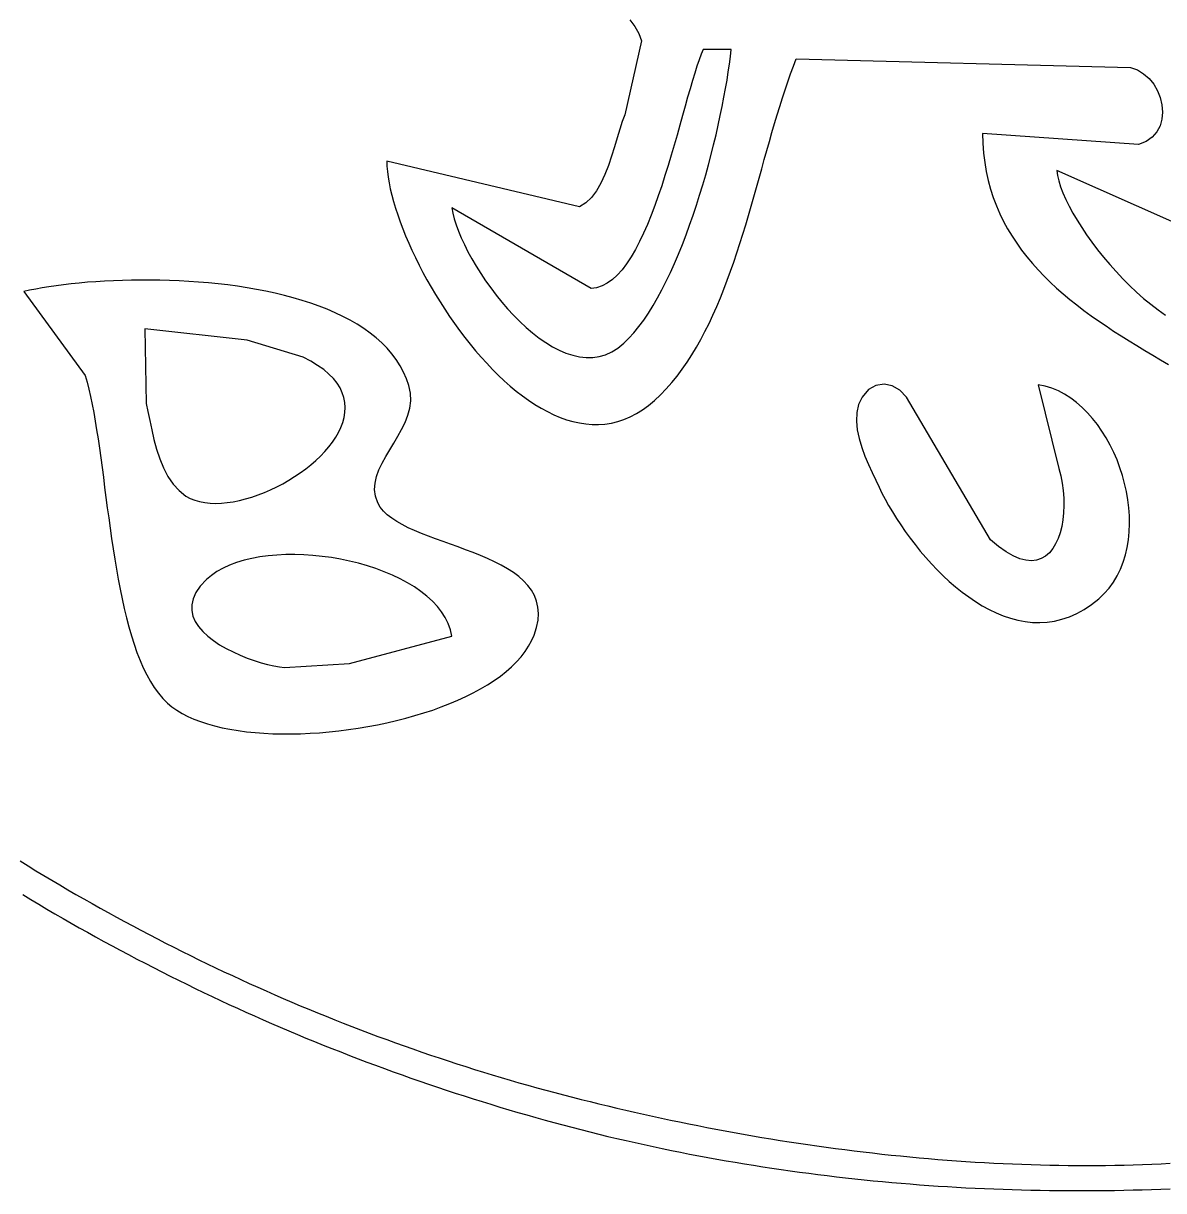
# Model space of a CAD drawing. Extents: x 8 to 445, y 7 to 445.
# Drawn here: x 111.9 to 234.5, y 7.4 to 132.8 of the extents above; entities that cross this region are included whole.
import ezdxf

# ---------------------------------------------------------------- set-up
doc = ezdxf.new("R2010")
doc.units = 0
doc.header["$MEASUREMENT"] = 0
doc.layers.add('STANDARD', color=18, linetype='CONTINUOUS')

msp = doc.modelspace()

# ---------------------------------------------------------------- linework, layer by layer
at = {"layer": 'STANDARD'}
for p, q in [((177.0948, 133.1943), (177.6435, 132.4874)), ((177.6435, 132.4874), (178.0747, 131.7386)), ((178.0747, 131.7386), (178.3742, 130.9452)), ((178.3742, 130.9452), (176.5764, 123)), ((184.7781, 129.4885), (184.5507, 128.8928)), ((185, 130), (184.7781, 129.4885)), ((188, 130), (185, 130)), ((187.8138, 128.4476), (187.916, 129.2461)), ((187.916, 129.2461), (188, 130)), ((184.3172, 128.2192), (184.0774, 127.4744)), ((184.5507, 128.8928), (184.3172, 128.2192)), ((187.6936, 127.6078), (187.8138, 128.4476)), ((194.3796, 127.3881), (194.686, 128.2064)), ((194.686, 128.2064), (195, 129)), ((195, 129), (230.8912, 128.0718)), ((230.8912, 128.0718), (231.644, 127.8094)), ((183.8306, 126.6649), (183.5766, 125.7974)), ((184.0774, 127.4744), (183.8306, 126.6649)), ((187.4004, 125.8167), (187.5558, 126.7297)), ((187.5558, 126.7297), (187.6936, 127.6078)), ((194.0801, 126.5467), (194.3796, 127.3881)), ((231.644, 127.8094), (232.3199, 127.406)), ((232.3199, 127.406), (232.9114, 126.8841)), ((232.9114, 126.8841), (233.4113, 126.2664)), ((183.5766, 125.7974), (183.3147, 124.8782)), ((187.2279, 124.8718), (187.4004, 125.8167)), ((193.4984, 124.8003), (193.7867, 125.6836)), ((193.7867, 125.6836), (194.0801, 126.5467)), ((233.4113, 126.2664), (233.8123, 125.5756)), ((233.8123, 125.5756), (234.1071, 124.8344)), ((183.3147, 124.8782), (183.0447, 123.9141)), ((187.0384, 123.8983), (187.2279, 124.8718)), ((193.2146, 123.8984), (193.4984, 124.8003)), ((234.1071, 124.8344), (234.2885, 124.0655)), ((176.5764, 123), (176.3031, 122.2756)), ((182.7659, 122.9115), (182.4781, 121.8771)), ((183.0447, 123.9141), (182.7659, 122.9115)), ((186.6097, 121.8782), (186.8322, 122.8994)), ((186.8322, 122.8994), (187.0384, 123.8983)), ((192.6569, 122.0448), (192.9343, 122.9794)), ((192.9343, 122.9794), (193.2146, 123.8984)), ((234.3492, 123.2916), (234.2819, 122.5353)), ((234.2885, 124.0655), (234.3492, 123.2916)), ((176.3031, 122.2756), (176.031, 121.4394)), ((182.4781, 121.8771), (182.1808, 120.8174)), ((186.3709, 120.838), (186.6097, 121.8782)), ((192.3814, 121.096), (192.6569, 122.0448)), ((234.0793, 121.8193), (233.7342, 121.1664)), ((234.2819, 122.5353), (234.0793, 121.8193)), ((175.7526, 120.5195), (175.4601, 119.5441)), ((176.031, 121.4394), (175.7526, 120.5195)), ((182.1808, 120.8174), (181.8734, 119.739)), ((186.1163, 119.7819), (186.3709, 120.838)), ((192.1071, 120.1346), (192.3814, 121.096)), ((231.7708, 119.8125), (215, 121)), ((215, 121), (215.0335, 119.9275)), ((233.2392, 120.5991), (232.5872, 120.1402)), ((233.7342, 121.1664), (233.2392, 120.5991)), ((175.4601, 119.5441), (175.1459, 118.5412)), ((181.8734, 119.739), (181.5556, 118.6484)), ((185.846, 118.7131), (186.1163, 119.7819)), ((191.5589, 118.1801), (191.8332, 119.1621)), ((191.8332, 119.1621), (192.1071, 120.1346)), ((215.0335, 119.9275), (215.1136, 118.8854)), ((232.5872, 120.1402), (231.7708, 119.8125)), ((171.6967, 113.1165), (151, 118)), ((151, 118), (151.0166, 117.4599)), ((175.1459, 118.5412), (174.8023, 117.539)), ((181.5556, 118.6484), (181.2269, 117.5521)), ((185.5604, 117.6348), (185.846, 118.7131)), ((191.2832, 117.1899), (191.5589, 118.1801)), ((215.1136, 118.8854), (215.2388, 117.8727)), ((215.2388, 117.8727), (215.4079, 116.8887)), ((151.0166, 117.4599), (151.0631, 116.8909)), ((151.0631, 116.8909), (151.1388, 116.2945)), ((174.8023, 117.539), (174.4218, 116.5657)), ((181.2269, 117.5521), (180.887, 116.4569)), ((185.2596, 116.5503), (185.5604, 117.6348)), ((191.0056, 116.1932), (191.2832, 117.1899)), ((215.4079, 116.8887), (215.6195, 115.9325)), ((235.9807, 111.2415), (223, 117)), ((223, 117), (223.0708, 116.4661)), ((151.1388, 116.2945), (151.2429, 115.6725)), ((151.2429, 115.6725), (151.3749, 115.0267)), ((173.9967, 115.6494), (173.5192, 114.8181)), ((174.4218, 116.5657), (173.9967, 115.6494)), ((180.5352, 115.3691), (180.1713, 114.2954)), ((180.887, 116.4569), (180.5352, 115.3691)), ((184.6137, 114.375), (184.9439, 115.4626)), ((184.9439, 115.4626), (185.2596, 116.5503)), ((190.725, 115.1915), (191.0056, 116.1932)), ((215.6195, 115.9325), (215.8721, 115.0034)), ((223.0708, 116.4661), (223.2046, 115.885)), ((223.2046, 115.885), (223.3985, 115.2614)), ((151.3749, 115.0267), (151.534, 114.3589)), ((151.534, 114.3589), (151.7196, 113.6708)), ((172.9818, 114.1001), (172.3769, 113.5235)), ((173.5192, 114.8181), (172.9818, 114.1001)), ((180.1713, 114.2954), (179.7946, 113.2423)), ((184.2691, 113.2907), (184.6137, 114.375)), ((190.1521, 113.1788), (190.4408, 114.1862)), ((190.4408, 114.1862), (190.725, 115.1915)), ((215.8721, 115.0034), (216.1646, 114.1005)), ((216.1646, 114.1005), (216.4954, 113.223)), ((223.3985, 115.2614), (223.6497, 114.5999)), ((223.6497, 114.5999), (223.9551, 113.905)), ((151.7196, 113.6708), (151.9309, 112.9642)), ((151.9309, 112.9642), (152.1674, 112.2409)), ((172.9452, 104.3418), (158, 113)), ((158, 113), (158.0994, 112.4354)), ((172.3769, 113.5235), (171.6967, 113.1165)), ((179.7946, 113.2423), (179.4049, 112.2165)), ((183.9104, 112.2128), (184.2691, 113.2907)), ((189.8581, 112.171), (190.1521, 113.1788)), ((216.4954, 113.223), (216.8633, 112.3702)), ((223.9551, 113.905), (224.312, 113.1816)), ((224.312, 113.1816), (224.7173, 112.434)), ((152.1674, 112.2409), (152.4283, 111.5025)), ((158.0994, 112.4354), (158.2516, 111.8263)), ((158.2516, 111.8263), (158.4542, 111.1777)), ((179.4049, 112.2165), (179.0017, 111.2244)), ((183.5379, 111.1446), (183.9104, 112.2128)), ((189.558, 111.1641), (189.8581, 112.171)), ((216.8633, 112.3702), (217.2669, 111.5411)), ((224.7173, 112.434), (225.1683, 111.6671)), ((225.1683, 111.6671), (225.6619, 110.8854)), ((152.4283, 111.5025), (152.7129, 110.7509)), ((152.7129, 110.7509), (153.0207, 109.9879)), ((158.4542, 111.1777), (158.705, 110.4947)), ((158.705, 110.4947), (159.0015, 109.7823)), ((179.0017, 111.2244), (178.5845, 110.2727)), ((183.1518, 110.0893), (183.5379, 111.1446)), ((189.251, 110.1597), (189.558, 111.1641)), ((217.2669, 111.5411), (217.7048, 110.7351)), ((217.7048, 110.7351), (218.1757, 109.9512)), ((225.6619, 110.8854), (226.1954, 110.0935)), ((153.0207, 109.9879), (153.3508, 109.2151)), ((153.3508, 109.2151), (153.7026, 108.4344)), ((159.0015, 109.7823), (159.3416, 109.0456)), ((178.1528, 109.3678), (177.7063, 108.5164)), ((178.5845, 110.2727), (178.1528, 109.3678)), ((182.7524, 109.05), (183.1518, 110.0893)), ((188.613, 108.1645), (188.9363, 109.1593)), ((188.9363, 109.1593), (189.251, 110.1597)), ((218.1757, 109.9512), (218.6783, 109.1887)), ((218.6783, 109.1887), (219.2111, 108.4468)), ((226.1954, 110.0935), (226.7658, 109.2961)), ((226.7658, 109.2961), (227.3703, 108.4978)), ((153.7026, 108.4344), (154.0755, 107.6474)), ((159.3416, 109.0456), (159.7228, 108.2896)), ((159.7228, 108.2896), (160.1429, 107.5195)), ((177.7063, 108.5164), (177.2444, 107.725)), ((181.9148, 107.0322), (182.34, 108.0299)), ((182.34, 108.0299), (182.7524, 109.05)), ((188.2804, 107.1766), (188.613, 108.1645)), ((219.2111, 108.4468), (219.7729, 107.7247)), ((227.3703, 108.4978), (228.0058, 107.7032)), ((154.0755, 107.6474), (154.4688, 106.8561)), ((154.4688, 106.8561), (154.8817, 106.062)), ((160.1429, 107.5195), (160.5994, 106.7402)), ((160.5994, 106.7402), (161.0902, 105.9568)), ((176.7668, 107.0001), (176.273, 106.3484)), ((177.2444, 107.725), (176.7668, 107.0001)), ((181.477, 106.0601), (181.9148, 107.0322)), ((187.9377, 106.1973), (188.2804, 107.1766)), ((219.7729, 107.7247), (220.3623, 107.0215)), ((220.3623, 107.0215), (220.9779, 106.3365)), ((228.0058, 107.7032), (228.6696, 106.9169)), ((228.6696, 106.9169), (229.3587, 106.1437)), ((154.8817, 106.062), (155.3137, 105.2671)), ((161.0902, 105.9568), (161.6128, 105.1745)), ((175.7626, 105.7765), (175.2351, 105.2907)), ((176.273, 106.3484), (175.7626, 105.7765)), ((181.027, 105.1168), (181.477, 106.0601)), ((187.584, 105.228), (187.9377, 106.1973)), ((220.9779, 106.3365), (221.6183, 105.6689)), ((221.6183, 105.6689), (222.2823, 105.0177)), ((229.3587, 106.1437), (230.0703, 105.388)), ((230.0703, 105.388), (230.8014, 104.6546)), ((112.6157, 104.1389), (112, 104)), ((113.2718, 104.272), (112.6157, 104.1389)), ((113.9664, 104.3988), (113.2718, 104.272)), ((114.6975, 104.5189), (113.9664, 104.3988)), ((115.463, 104.6317), (114.6975, 104.5189)), ((116.261, 104.7366), (115.463, 104.6317)), ((117.0895, 104.8333), (116.261, 104.7366)), ((117.9464, 104.9211), (117.0895, 104.8333)), ((118.8299, 104.9996), (117.9464, 104.9211)), ((119.738, 105.0683), (118.8299, 104.9996)), ((120.6685, 105.1266), (119.738, 105.0683)), ((121.6197, 105.174), (120.6685, 105.1266)), ((122.5894, 105.2101), (121.6197, 105.174)), ((123.5756, 105.2343), (122.5894, 105.2101)), ((124.5765, 105.2461), (123.5756, 105.2343)), ((125.59, 105.245), (124.5765, 105.2461)), ((126.6141, 105.2306), (125.59, 105.245)), ((127.6469, 105.2022), (126.6141, 105.2306)), ((128.6863, 105.1594), (127.6469, 105.2022)), ((129.7303, 105.1017), (128.6863, 105.1594)), ((130.7771, 105.0285), (129.7303, 105.1017)), ((131.8245, 104.9394), (130.7771, 105.0285)), ((132.8706, 104.8339), (131.8245, 104.9394)), ((133.9135, 104.7113), (132.8706, 104.8339)), ((134.9511, 104.5714), (133.9135, 104.7113)), ((135.9814, 104.4134), (134.9511, 104.5714)), ((137.0025, 104.2369), (135.9814, 104.4134)), ((138.0123, 104.0415), (137.0025, 104.2369)), ((155.3137, 105.2671), (155.764, 104.473)), ((155.764, 104.473), (156.232, 103.6815)), ((161.6128, 105.1745), (162.1649, 104.3981)), ((162.1649, 104.3981), (162.7442, 103.6329)), ((173.5455, 104.4168), (172.9452, 104.3418)), ((174.1269, 104.6043), (173.5455, 104.4168)), ((174.69, 104.8978), (174.1269, 104.6043)), ((175.2351, 105.2907), (174.69, 104.8978)), ((180.0912, 103.3293), (180.565, 104.2054)), ((180.565, 104.2054), (181.027, 105.1168)), ((186.8405, 103.3257), (187.2185, 104.2703)), ((187.2185, 104.2703), (187.584, 105.228)), ((222.2823, 105.0177), (222.9684, 104.3823)), ((222.9684, 104.3823), (223.6754, 103.7618)), ((230.8014, 104.6546), (231.5491, 103.948)), ((112, 104), (118.581, 94.9807)), ((139.009, 103.8265), (138.0123, 104.0415)), ((139.9904, 103.5916), (139.009, 103.8265)), ((140.9546, 103.3361), (139.9904, 103.5916)), ((141.8997, 103.0596), (140.9546, 103.3361)), ((142.8236, 102.7615), (141.8997, 103.0596)), ((156.232, 103.6815), (156.7169, 102.8943)), ((156.7169, 102.8943), (157.2182, 102.1133)), ((162.7442, 103.6329), (163.3485, 102.8838)), ((163.3485, 102.8838), (163.9753, 102.1559)), ((179.6059, 102.4915), (180.0912, 103.3293)), ((186.4491, 102.3956), (186.8405, 103.3257)), ((223.6754, 103.7618), (224.4018, 103.1554)), ((224.4018, 103.1554), (225.1463, 102.5624)), ((231.5491, 103.948), (232.3105, 103.2729)), ((232.3105, 103.2729), (233.0828, 102.634)), ((143.7244, 102.4414), (142.8236, 102.7615)), ((144.6, 102.0988), (143.7244, 102.4414)), ((145.4485, 101.7331), (144.6, 102.0988)), ((146.2679, 101.3438), (145.4485, 101.7331)), ((157.2182, 102.1133), (157.735, 101.3402)), ((163.9753, 102.1559), (164.6223, 101.4544)), ((178.6019, 100.9438), (179.1094, 101.6953)), ((179.1094, 101.6953), (179.6059, 102.4915)), ((186.0435, 101.4816), (186.4491, 102.3956)), ((225.1463, 102.5624), (225.9076, 101.9818)), ((225.9076, 101.9818), (226.6842, 101.4129)), ((233.0828, 102.634), (233.8631, 102.0358)), ((233.8631, 102.0358), (234.6484, 101.4829)), ((147.0562, 100.9304), (146.2679, 101.3438)), ((147.8114, 100.4925), (147.0562, 100.9304)), ((148.5315, 100.0294), (147.8114, 100.4925)), ((157.735, 101.3402), (158.2669, 100.5768)), ((158.2669, 100.5768), (158.813, 99.8247)), ((164.6223, 101.4544), (165.2873, 100.7841)), ((165.2873, 100.7841), (165.9679, 100.1502)), ((178.0837, 100.2402), (178.6019, 100.9438)), ((185.1865, 99.7079), (185.6229, 100.5852)), ((185.6229, 100.5852), (186.0435, 101.4816)), ((226.6842, 101.4129), (227.475, 100.8549)), ((227.475, 100.8549), (228.2783, 100.3069)), ((228.2783, 100.3069), (229.0931, 99.7682)), ((136, 98.7909), (125, 100)), ((125, 100), (125.1451, 92)), ((149.2146, 99.5407), (148.5315, 100.0294)), ((149.8587, 99.026), (149.2146, 99.5407)), ((158.813, 99.8247), (159.3727, 99.0858)), ((159.3727, 99.0858), (159.9453, 98.3619)), ((165.9679, 100.1502), (166.6617, 99.5578)), ((166.6617, 99.5578), (167.3665, 99.0119)), ((177.0162, 98.9896), (177.5551, 99.5877)), ((177.5551, 99.5877), (178.0837, 100.2402)), ((184.7335, 98.8512), (185.1865, 99.7079)), ((229.0931, 99.7682), (229.9178, 99.238)), ((229.9178, 99.238), (230.7511, 98.7154)), ((141.9953, 96.9413), (136, 98.7909)), ((150.4617, 98.4846), (149.8587, 99.026)), ((151.0217, 97.916), (150.4617, 98.4846)), ((151.5367, 97.3198), (151.0217, 97.916)), ((159.9453, 98.3619), (160.5302, 97.6546)), ((167.3665, 99.0119), (168.0799, 98.5175)), ((168.0799, 98.5175), (168.7996, 98.0798)), ((168.7996, 98.0798), (169.5233, 97.7038)), ((175.1769, 97.5232), (175.8318, 97.9299)), ((175.8318, 97.9299), (176.4675, 98.449)), ((176.4675, 98.449), (177.0162, 98.9896)), ((183.7744, 97.2058), (184.2631, 98.0167)), ((184.2631, 98.0167), (184.7335, 98.8512)), ((230.7511, 98.7154), (231.5918, 98.1997)), ((231.5918, 98.1997), (232.4383, 97.69)), ((142.8286, 96.5185), (141.9953, 96.9413)), ((152.0047, 96.6955), (151.5367, 97.3198)), ((152.4238, 96.0425), (152.0047, 96.6955)), ((160.5302, 97.6546), (161.1266, 96.9658)), ((161.1266, 96.9658), (161.734, 96.2972)), ((169.5233, 97.7038), (170.2486, 97.3945)), ((170.2486, 97.3945), (170.9732, 97.157)), ((170.9732, 97.157), (171.6949, 96.9964)), ((171.6949, 96.9964), (172.4112, 96.9177)), ((172.4112, 96.9177), (173.1199, 96.9259)), ((173.1199, 96.9259), (173.8187, 97.0262)), ((173.8187, 97.0262), (174.5051, 97.2236)), ((174.5051, 97.2236), (175.1769, 97.5232)), ((183.2667, 96.42), (183.7744, 97.2058)), ((232.4383, 97.69), (233.2894, 97.1855)), ((233.2894, 97.1855), (234.1438, 96.6854)), ((234.1438, 96.6854), (235, 96.189)), ((143.5688, 96.0778), (142.8286, 96.5185)), ((144.2187, 95.6207), (143.5688, 96.0778)), ((144.7813, 95.1487), (144.2187, 95.6207)), ((152.7918, 95.3604), (152.4238, 96.0425)), ((153.107, 94.6486), (152.7918, 95.3604)), ((161.734, 96.2972), (162.3515, 95.6506)), ((162.3515, 95.6506), (162.9786, 95.0277)), ((182.1909, 94.9299), (182.7391, 95.6608)), ((182.7391, 95.6608), (183.2667, 96.42)), ((118.581, 94.9807), (118.7873, 94.2755)), ((118.7873, 94.2755), (118.9823, 93.5233)), ((145.2596, 94.6633), (144.7813, 95.1487)), ((145.6565, 94.1661), (145.2596, 94.6633)), ((145.9751, 93.6586), (145.6565, 94.1661)), ((153.3672, 93.9066), (153.107, 94.6486)), ((162.9786, 95.0277), (163.6146, 94.4303)), ((163.6146, 94.4303), (164.2587, 93.8601)), ((181.0293, 93.5585), (181.6213, 94.2286)), ((181.6213, 94.2286), (182.1909, 94.9299)), ((204.4287, 94.0515), (203.5586, 93.9271)), ((205.3039, 93.8674), (204.4287, 94.0515)), ((118.9823, 93.5233), (119.1671, 92.7268)), ((146.2184, 93.1425), (145.9751, 93.6586)), ((146.3892, 92.6192), (146.2184, 93.1425)), ((153.5408, 93.0848), (153.3672, 93.9066)), ((153.5662, 92.28), (153.5408, 93.0848)), ((164.2587, 93.8601), (164.9103, 93.319)), ((164.9103, 93.319), (165.5688, 92.8087)), ((165.5688, 92.8087), (166.2334, 92.3308)), ((179.7754, 92.3179), (180.4143, 92.9211)), ((180.4143, 92.9211), (181.0293, 93.5585)), ((202.752, 93.4716), (202.0671, 92.6628)), ((203.5586, 93.9271), (202.752, 93.4716)), ((206.1261, 93.397), (205.3039, 93.8674)), ((206.8372, 92.6628), (206.1261, 93.397)), ((221.7367, 93.8457), (221, 94)), ((221, 94), (223.2191, 85)), ((222.4544, 93.6206), (221.7367, 93.8457)), ((223.1519, 93.3284), (222.4544, 93.6206)), ((223.8277, 92.9727), (223.1519, 93.3284)), ((224.4806, 92.5571), (223.8277, 92.9727)), ((119.1671, 92.7268), (119.3426, 91.8891)), ((119.3426, 91.8891), (119.5101, 91.0131)), ((125.1451, 92), (125.3287, 91.1116)), ((146.4905, 92.0902), (146.3892, 92.6192)), ((146.5255, 91.5572), (146.4905, 92.0902)), ((146.4969, 91.0216), (146.5255, 91.5572)), ((153.4639, 91.4906), (153.5662, 92.28)), ((166.2334, 92.3308), (166.9035, 91.8873)), ((166.9035, 91.8873), (167.5784, 91.4798)), ((178.4769, 91.3004), (179.1298, 91.7753)), ((179.1298, 91.7753), (179.7754, 92.3179)), ((201.6966, 91.8626), (201.5029, 91.0043)), ((202.0671, 92.6628), (201.6966, 91.8626)), ((215.8703, 77.3479), (206.8372, 92.6628)), ((225.1092, 92.0854), (224.4806, 92.5571)), ((225.7122, 91.5613), (225.1092, 92.0854)), ((226.2883, 90.9884), (225.7122, 91.5613)), ((119.5101, 91.0131), (119.6704, 90.1017)), ((125.3287, 91.1116), (125.5227, 90.1508)), ((146.2612, 89.9491), (146.4078, 90.4851)), ((146.4078, 90.4851), (146.4969, 91.0216)), ((152.9573, 89.9532), (153.2541, 90.7155)), ((153.2541, 90.7155), (153.4639, 91.4906)), ((167.5784, 91.4798), (168.2574, 91.1102)), ((168.2574, 91.1102), (168.9399, 90.7801)), ((168.9399, 90.7801), (169.6251, 90.4914)), ((169.6251, 90.4914), (170.3124, 90.2457)), ((176.4807, 90.2648), (177.1517, 90.547)), ((177.1517, 90.547), (177.8173, 90.8916)), ((177.8173, 90.8916), (178.4769, 91.3004)), ((201.5029, 91.0043), (201.463, 90.1018)), ((226.8362, 90.3703), (226.2883, 90.9884)), ((227.3545, 89.7108), (226.8362, 90.3703)), ((119.6704, 90.1017), (119.8247, 89.1578)), ((119.8247, 89.1578), (119.974, 88.1844)), ((125.5227, 90.1508), (125.7374, 89.1405)), ((125.7374, 89.1405), (125.9828, 88.1038)), ((145.8074, 88.885), (146.0601, 89.4152)), ((146.0601, 89.4152), (146.2612, 89.9491)), ((152.1844, 88.4613), (152.594, 89.2022)), ((152.594, 89.2022), (152.9573, 89.9532)), ((170.3124, 90.2457), (171.0012, 90.0449)), ((171.0012, 90.0449), (171.6906, 89.8908)), ((171.6906, 89.8908), (172.3802, 89.785)), ((172.3802, 89.785), (173.0691, 89.7293)), ((173.0691, 89.7293), (173.7567, 89.7256)), ((173.7567, 89.7256), (174.4423, 89.7755)), ((174.4423, 89.7755), (175.1253, 89.8808)), ((175.1253, 89.8808), (175.805, 90.0434)), ((175.805, 90.0434), (176.4807, 90.2648)), ((201.463, 90.1018), (201.5534, 89.1696)), ((201.5534, 89.1696), (201.7511, 88.2217)), ((227.842, 89.0136), (227.3545, 89.7108)), ((119.974, 88.1844), (120.1195, 87.1844)), ((125.9828, 88.1038), (126.2692, 87.0638)), ((144.7695, 87.3317), (145.1591, 87.8417)), ((145.1591, 87.8417), (145.506, 88.36)), ((145.506, 88.36), (145.8074, 88.885)), ((151.749, 87.7291), (152.1844, 88.4613)), ((201.7511, 88.2217), (202.0329, 87.2723)), ((228.2972, 88.2822), (227.842, 89.0136)), ((228.7189, 87.5205), (228.2972, 88.2822)), ((120.1195, 87.1844), (120.2621, 86.1607)), ((126.2692, 87.0638), (126.6067, 86.0434)), ((143.8742, 86.3427), (144.3402, 86.8315)), ((144.3402, 86.8315), (144.7695, 87.3317)), ((150.8825, 86.2853), (151.3082, 87.0042)), ((151.3082, 87.0042), (151.749, 87.7291)), ((202.0329, 87.2723), (202.3754, 86.3356)), ((229.1058, 86.732), (228.7189, 87.5205)), ((229.4565, 85.9205), (229.1058, 86.732)), ((120.2621, 86.1607), (120.403, 85.1163)), ((126.6067, 86.0434), (127.0056, 85.0658)), ((142.2859, 84.9601), (142.8441, 85.4054)), ((142.8441, 85.4054), (143.3745, 85.8668)), ((143.3745, 85.8668), (143.8742, 86.3427)), ((150.1576, 84.8596), (150.4921, 85.5708)), ((150.4921, 85.5708), (150.8825, 86.2853)), ((202.3754, 86.3356), (202.7556, 85.4258)), ((202.7556, 85.4258), (203.1501, 84.5572)), ((229.7696, 85.0896), (229.4565, 85.9205)), ((120.403, 85.1163), (120.5431, 84.0541)), ((120.5431, 84.0541), (120.6836, 82.9771)), ((127.0056, 85.0658), (127.4761, 84.1539)), ((127.4761, 84.1539), (128.0283, 83.3308)), ((140.4744, 83.7354), (141.098, 84.1235)), ((141.098, 84.1235), (141.7029, 84.5322)), ((141.7029, 84.5322), (142.2859, 84.9601)), ((149.7376, 83.4412), (149.8993, 84.1502)), ((149.8993, 84.1502), (150.1576, 84.8596)), ((203.1501, 84.5572), (203.5359, 83.7438)), ((223.2191, 85), (223.4128, 84.2197)), ((223.4128, 84.2197), (223.5624, 83.4243)), ((230.044, 84.2429), (229.7696, 85.0896)), ((230.2782, 83.3843), (230.044, 84.2429)), ((120.6836, 82.9771), (120.8256, 81.8881)), ((128.0283, 83.3308), (128.6725, 82.6195)), ((138.5201, 82.7106), (139.1824, 83.0274)), ((139.1824, 83.0274), (139.8348, 83.3696)), ((139.8348, 83.3696), (140.4744, 83.7354)), ((149.6929, 82.7313), (149.7376, 83.4412)), ((203.5359, 83.7438), (203.8896, 83)), ((203.8896, 83), (204.2008, 82.3601)), ((223.5624, 83.4243), (223.6675, 82.6217)), ((230.4709, 82.5173), (230.2782, 83.3843)), ((120.8256, 81.8881), (120.97, 80.7902)), ((128.6725, 82.6195), (129.4189, 82.0432)), ((129.4189, 82.0432), (129.8728, 81.7952)), ((129.8728, 81.7952), (130.3615, 81.5958)), ((130.3615, 81.5958), (130.8819, 81.4433)), ((134.5045, 81.4271), (135.1638, 81.5597)), ((135.1638, 81.5597), (135.8311, 81.727)), ((135.8311, 81.727), (136.5033, 81.9272)), ((136.5033, 81.9272), (137.1776, 82.1589)), ((137.1776, 82.1589), (137.8508, 82.4206)), ((137.8508, 82.4206), (138.5201, 82.7106)), ((149.7856, 82.0191), (149.6929, 82.7313)), ((150.0362, 81.3032), (149.7856, 82.0191)), ((204.2008, 82.3601), (204.5442, 81.7013)), ((204.5442, 81.7013), (204.9187, 81.0265)), ((223.6675, 82.6217), (223.7276, 81.8198)), ((223.7276, 81.8198), (223.7424, 81.0267)), ((230.6209, 81.6456), (230.4709, 82.5173)), ((230.7267, 80.7729), (230.6209, 81.6456)), ((120.97, 80.7902), (121.1179, 79.6862)), ((130.8819, 81.4433), (131.4311, 81.3362)), ((131.4311, 81.3362), (132.0061, 81.2729)), ((132.0061, 81.2729), (132.6039, 81.2518)), ((132.6039, 81.2518), (133.2216, 81.2716)), ((133.2216, 81.2716), (133.8561, 81.3305)), ((133.8561, 81.3305), (134.5045, 81.4271)), ((150.295, 80.8544), (150.0362, 81.3032)), ((150.6335, 80.4328), (150.295, 80.8544)), ((151.0457, 80.0359), (150.6335, 80.4328)), ((204.9187, 81.0265), (205.3233, 80.3391)), ((205.3233, 80.3391), (205.7567, 79.6424)), ((223.7117, 80.2504), (223.6349, 79.4987)), ((223.7424, 81.0267), (223.7117, 80.2504)), ((230.7871, 79.9029), (230.7267, 80.7729)), ((121.1179, 79.6862), (121.2705, 78.5791)), ((151.5252, 79.661), (151.0457, 80.0359)), ((152.0658, 79.3058), (151.5252, 79.661)), ((152.6614, 78.9676), (152.0658, 79.3058)), ((205.7567, 79.6424), (206.2179, 78.9394)), ((223.6349, 79.4987), (223.5119, 78.7798)), ((230.7663, 78.1856), (230.8008, 79.0392)), ((230.8008, 79.0392), (230.7871, 79.9029)), ((121.2705, 78.5791), (121.4287, 77.4718)), ((153.3058, 78.644), (152.6614, 78.9676)), ((153.9926, 78.3325), (153.3058, 78.644)), ((154.7158, 78.0305), (153.9926, 78.3325)), ((155.4691, 77.7355), (154.7158, 78.0305)), ((206.2179, 78.9394), (206.7059, 78.2336)), ((206.7059, 78.2336), (207.2194, 77.528)), ((223.3422, 78.1015), (223.1255, 77.472)), ((223.5119, 78.7798), (223.3422, 78.1015)), ((230.6825, 77.3456), (230.7663, 78.1856)), ((121.4287, 77.4718), (121.5936, 76.3672)), ((156.2463, 77.4451), (155.4691, 77.7355)), ((157.0411, 77.1566), (156.2463, 77.4451)), ((157.8475, 76.8676), (157.0411, 77.1566)), ((158.6591, 76.5756), (157.8475, 76.8676)), ((159.4698, 76.278), (158.6591, 76.5756)), ((207.2194, 77.528), (207.7573, 76.826)), ((207.7573, 76.826), (208.3187, 76.1307)), ((216.7301, 76.6184), (215.8703, 77.3479)), ((217.5383, 76.0414), (216.7301, 76.6184)), ((222.8614, 76.899), (222.5496, 76.3907)), ((223.1255, 77.472), (222.8614, 76.899)), ((230.3612, 75.7215), (230.5479, 76.5231)), ((230.5479, 76.5231), (230.6825, 77.3456)), ((121.5936, 76.3672), (121.7663, 75.2683)), ((121.7663, 75.2683), (121.9479, 74.178)), ((136.4962, 75.3377), (135.6609, 75.1367)), ((137.3661, 75.4989), (136.4962, 75.3377)), ((138.2662, 75.6208), (137.3661, 75.4989)), ((139.1922, 75.7042), (138.2662, 75.6208)), ((140.1396, 75.7496), (139.1922, 75.7042)), ((141.1041, 75.7576), (140.1396, 75.7496)), ((142.0814, 75.7288), (141.1041, 75.7576)), ((143.0672, 75.6638), (142.0814, 75.7288)), ((144.0569, 75.5632), (143.0672, 75.6638)), ((145.0464, 75.4276), (144.0569, 75.5632)), ((146.0313, 75.2576), (145.0464, 75.4276)), ((147.0071, 75.0539), (146.0313, 75.2576)), ((160.2733, 75.9723), (159.4698, 76.278)), ((161.0635, 75.6561), (160.2733, 75.9723)), ((161.8341, 75.3268), (161.0635, 75.6561)), ((162.579, 74.9819), (161.8341, 75.3268)), ((208.3187, 76.1307), (208.9022, 75.4454)), ((208.9022, 75.4454), (209.507, 74.7733)), ((218.2954, 75.6088), (217.5383, 76.0414)), ((219.0015, 75.3127), (218.2954, 75.6088)), ((219.6572, 75.1451), (219.0015, 75.3127)), ((221.3245, 75.3334), (220.8183, 75.1634)), ((221.7815, 75.5999), (221.3245, 75.3334)), ((222.1898, 75.955), (221.7815, 75.5999)), ((222.5496, 76.3907), (222.1898, 75.955)), ((230.1212, 74.9448), (230.3612, 75.7215)), ((121.9479, 74.178), (122.1394, 73.0993)), ((133.4056, 74.2891), (132.7519, 73.9229)), ((134.1112, 74.613), (133.4056, 74.2891)), ((134.8644, 74.8954), (134.1112, 74.613)), ((135.6609, 75.1367), (134.8644, 74.8954)), ((147.9696, 74.8169), (147.0071, 75.0539)), ((148.9144, 74.5473), (147.9696, 74.8169)), ((149.8371, 74.2457), (148.9144, 74.5473)), ((150.7334, 73.9128), (149.8371, 74.2457)), ((163.2918, 74.6188), (162.579, 74.9819)), ((163.9665, 74.2351), (163.2918, 74.6188)), ((164.5968, 73.8282), (163.9665, 74.2351)), ((209.507, 74.7733), (210.1318, 74.1177)), ((210.1318, 74.1177), (210.7755, 73.4817)), ((220.2626, 75.098), (219.6572, 75.1451)), ((220.8183, 75.1634), (220.2626, 75.098)), ((229.4757, 73.4801), (229.8265, 74.1964)), ((229.8265, 74.1964), (230.1212, 74.9448)), ((122.1394, 73.0993), (122.3419, 72.0351)), ((131.618, 73.0617), (130.9613, 72.3629)), ((132.1546, 73.514), (131.618, 73.0617)), ((132.7519, 73.9229), (132.1546, 73.514)), ((151.5989, 73.549), (150.7334, 73.9128)), ((152.4293, 73.155), (151.5989, 73.549)), ((153.2203, 72.7315), (152.4293, 73.155)), ((153.9673, 72.2789), (153.2203, 72.7315)), ((165.1765, 73.3957), (164.5968, 73.8282)), ((165.6993, 72.9349), (165.1765, 73.3957)), ((166.1592, 72.4435), (165.6993, 72.9349)), ((210.7755, 73.4817), (211.437, 72.8687)), ((211.437, 72.8687), (212.1153, 72.2818)), ((228.6009, 72.1584), (229.0676, 72.7995)), ((229.0676, 72.7995), (229.4757, 73.4801)), ((122.3419, 72.0351), (122.5564, 70.9882)), ((130.4874, 71.6808), (130.1838, 71.0167)), ((130.9613, 72.3629), (130.4874, 71.6808)), ((154.6662, 71.798), (153.9673, 72.2789)), ((155.3126, 71.2892), (154.6662, 71.798)), ((166.5498, 71.9188), (166.1592, 72.4435)), ((166.8649, 71.3584), (166.5498, 71.9188)), ((212.1153, 72.2818), (212.8091, 71.7243)), ((212.8091, 71.7243), (213.5175, 71.1994)), ((227.4861, 71.0092), (228.0741, 71.5604)), ((228.0741, 71.5604), (228.6009, 72.1584)), ((122.5564, 70.9882), (122.7841, 69.9617)), ((130.0379, 70.3721), (130.037, 69.7481)), ((130.1838, 71.0167), (130.0379, 70.3721)), ((155.902, 70.7533), (155.3126, 71.2892)), ((156.4302, 70.1907), (155.902, 70.7533)), ((167.0984, 70.7598), (166.8649, 71.3584)), ((167.2441, 70.1204), (167.0984, 70.7598)), ((213.5175, 71.1994), (214.2393, 70.7103)), ((214.2393, 70.7103), (214.9733, 70.2603)), ((214.9733, 70.2603), (215.7185, 69.8526)), ((225.9204, 69.8711), (226.706, 70.3948)), ((226.706, 70.3948), (227.4861, 71.0092)), ((122.7841, 69.9617), (123.0259, 68.9585)), ((130.037, 69.7481), (130.1685, 69.1463)), ((130.1685, 69.1463), (130.4198, 68.568)), ((156.8928, 69.6022), (156.4302, 70.1907)), ((157.2854, 68.9882), (156.8928, 69.6022)), ((157.6037, 68.3495), (157.2854, 68.9882)), ((167.2957, 69.4377), (167.2441, 70.1204)), ((167.247, 68.7092), (167.2957, 69.4377)), ((215.7185, 69.8526), (216.4739, 69.4904)), ((216.4739, 69.4904), (217.2381, 69.177)), ((217.2381, 69.177), (218.0103, 68.9155)), ((223.5424, 68.8124), (224.3375, 69.0832)), ((224.3375, 69.0832), (225.1306, 69.435)), ((225.1306, 69.435), (225.9204, 69.8711)), ((123.0259, 68.9585), (123.2829, 67.9816)), ((123.2829, 67.9816), (123.5562, 67.0337)), ((130.4198, 68.568), (130.7784, 68.0144)), ((130.7784, 68.0144), (131.2316, 67.4871)), ((157.8433, 67.6865), (157.6037, 68.3495)), ((166.824, 67.1049), (167.0918, 67.9325)), ((167.0918, 67.9325), (167.247, 68.7092)), ((218.0103, 68.9155), (218.7892, 68.7093)), ((218.7892, 68.7093), (219.5737, 68.5615)), ((219.5737, 68.5615), (220.3628, 68.4754)), ((220.3628, 68.4754), (221.1553, 68.4542)), ((221.1553, 68.4542), (221.9501, 68.5012)), ((221.9501, 68.5012), (222.7462, 68.6195)), ((222.7462, 68.6195), (223.5424, 68.8124)), ((123.5562, 67.0337), (123.8468, 66.118)), ((131.2316, 67.4871), (131.7669, 66.9873)), ((131.7669, 66.9873), (132.3715, 66.5164)), ((132.3715, 66.5164), (133.033, 66.0758)), ((147, 64.0548), (158, 67)), ((158, 67), (157.8433, 67.6865)), ((166.2379, 65.9124), (166.5603, 66.5011)), ((166.5603, 66.5011), (166.824, 67.1049)), ((123.8468, 66.118), (124.1559, 65.2372)), ((124.1559, 65.2372), (124.4844, 64.3944)), ((133.033, 66.0758), (133.7387, 65.6668)), ((133.7387, 65.6668), (134.476, 65.2908)), ((134.476, 65.2908), (135.2323, 64.9491)), ((165.4262, 64.7813), (165.8591, 65.3391)), ((165.8591, 65.3391), (166.2379, 65.9124)), ((124.4844, 64.3944), (124.8335, 63.5925)), ((135.2323, 64.9491), (135.995, 64.6432)), ((135.995, 64.6432), (136.7515, 64.3743)), ((136.7515, 64.3743), (137.4892, 64.1438)), ((137.4892, 64.1438), (138.1955, 63.9531)), ((138.1955, 63.9531), (138.8578, 63.8036)), ((140, 63.6334), (147, 64.0548)), ((164.4075, 63.7135), (164.9416, 64.2394)), ((164.9416, 64.2394), (165.4262, 64.7813)), ((124.8335, 63.5925), (125.2042, 62.8344)), ((125.2042, 62.8344), (125.5976, 62.1231)), ((138.8578, 63.8036), (139.4635, 63.6965)), ((139.4635, 63.6965), (140, 63.6334)), ((162.5315, 62.2348), (163.2001, 62.711)), ((163.2001, 62.711), (163.8262, 63.2039)), ((163.8262, 63.2039), (164.4075, 63.7135)), ((125.5976, 62.1231), (126.0146, 61.4615)), ((126.0146, 61.4615), (126.4565, 60.8524)), ((161.0758, 61.3339), (161.8226, 61.7757)), ((161.8226, 61.7757), (162.5315, 62.2348)), ((126.4565, 60.8524), (126.9242, 60.2989)), ((126.9242, 60.2989), (127.4189, 59.804)), ((158.631, 60.1147), (159.4777, 60.5031)), ((159.4777, 60.5031), (160.2934, 60.9096)), ((160.2934, 60.9096), (161.0758, 61.3339)), ((127.4189, 59.804), (127.8951, 59.4055)), ((127.8951, 59.4055), (128.4213, 59.0337)), ((128.4213, 59.0337), (128.9949, 58.6883)), ((154.9805, 58.7464), (155.9281, 59.0602)), ((155.9281, 59.0602), (156.8539, 59.393)), ((156.8539, 59.393), (157.7556, 59.7446)), ((157.7556, 59.7446), (158.631, 60.1147)), ((128.9949, 58.6883), (129.6138, 58.3691)), ((129.6138, 58.3691), (130.2756, 58.0759)), ((130.2756, 58.0759), (130.978, 57.8083)), ((130.978, 57.8083), (131.7188, 57.5662)), ((149.9973, 57.4717), (151.0189, 57.6866)), ((151.0189, 57.6866), (152.0304, 57.9218)), ((152.0304, 57.9218), (153.0294, 58.177)), ((153.0294, 58.177), (154.0135, 58.4519)), ((154.0135, 58.4519), (154.9805, 58.7464)), ((131.7188, 57.5662), (132.4955, 57.3492)), ((132.4955, 57.3492), (133.3058, 57.1572)), ((133.3058, 57.1572), (134.1476, 56.99)), ((134.1476, 56.99), (135.0184, 56.8471)), ((135.0184, 56.8471), (135.916, 56.7285)), ((135.916, 56.7285), (136.838, 56.6339)), ((136.838, 56.6339), (137.7821, 56.5629)), ((137.7821, 56.5629), (138.7461, 56.5154)), ((138.7461, 56.5154), (139.7275, 56.4912)), ((139.7275, 56.4912), (140.7242, 56.4899)), ((140.7242, 56.4899), (141.7338, 56.5114)), ((141.7338, 56.5114), (142.7539, 56.5553)), ((142.7539, 56.5553), (143.7823, 56.6215)), ((143.7823, 56.6215), (144.8167, 56.7096)), ((144.8167, 56.7096), (145.8548, 56.8195)), ((145.8548, 56.8195), (146.8942, 56.9509)), ((146.8942, 56.9509), (147.9326, 57.1036)), ((147.9326, 57.1036), (148.9677, 57.2772)), ((148.9677, 57.2772), (149.9973, 57.4717)), ((111.6046, 42.8436), (112.4529, 42.3198)), ((112.4529, 42.3198), (113.3036, 41.8)), ((113.3036, 41.8), (114.1568, 41.2841)), ((114.1568, 41.2841), (115.0124, 40.7721)), ((115.0124, 40.7721), (115.8705, 40.2641)), ((115.8705, 40.2641), (116.7309, 39.76)), ((111.8931, 39.2306), (112.7531, 38.7102)), ((116.7309, 39.76), (117.5937, 39.2598)), ((117.5937, 39.2598), (118.4588, 38.7637)), ((112.7531, 38.7102), (113.6153, 38.1938)), ((113.6153, 38.1938), (114.4797, 37.6815)), ((114.4797, 37.6815), (115.3464, 37.1732)), ((118.4588, 38.7637), (119.3262, 38.2715)), ((119.3262, 38.2715), (120.196, 37.7834)), ((120.196, 37.7834), (121.068, 37.2992)), ((115.3464, 37.1732), (116.2152, 36.669)), ((116.2152, 36.669), (117.0863, 36.1689)), ((121.068, 37.2992), (121.9423, 36.8191)), ((121.9423, 36.8191), (122.8188, 36.3431)), ((117.0863, 36.1689), (117.9595, 35.6728)), ((117.9595, 35.6728), (118.835, 35.1808)), ((118.835, 35.1808), (119.7126, 34.6929)), ((122.8188, 36.3431), (123.6976, 35.871)), ((123.6976, 35.871), (124.5785, 35.4031)), ((124.5785, 35.4031), (125.4617, 34.9392)), ((119.7126, 34.6929), (120.5923, 34.2091)), ((120.5923, 34.2091), (121.4742, 33.7293)), ((125.4617, 34.9392), (126.3469, 34.4794)), ((126.3469, 34.4794), (127.2343, 34.0238)), ((127.2343, 34.0238), (128.1239, 33.5722)), ((121.4742, 33.7293), (122.3582, 33.2536)), ((122.3582, 33.2536), (123.2443, 32.782)), ((123.2443, 32.782), (124.1325, 32.3145)), ((128.1239, 33.5722), (129.0155, 33.1248)), ((129.0155, 33.1248), (129.9092, 32.6815)), ((129.9092, 32.6815), (130.8049, 32.2424)), ((124.1325, 32.3145), (125.0228, 31.8511)), ((125.0228, 31.8511), (125.9151, 31.3917)), ((125.9151, 31.3917), (126.8095, 30.9365)), ((130.8049, 32.2424), (131.7027, 31.8074)), ((131.7027, 31.8074), (132.6025, 31.3766)), ((132.6025, 31.3766), (133.5043, 30.95)), ((126.8095, 30.9365), (127.706, 30.4854)), ((127.706, 30.4854), (128.6045, 30.0384)), ((133.5043, 30.95), (134.408, 30.5276)), ((134.408, 30.5276), (135.3137, 30.1094)), ((135.3137, 30.1094), (136.2213, 29.6955)), ((128.6045, 30.0384), (129.505, 29.5955)), ((129.505, 29.5955), (130.4075, 29.1566)), ((130.4075, 29.1566), (131.312, 28.722)), ((136.2213, 29.6955), (137.1308, 29.2857)), ((137.1308, 29.2857), (138.0422, 28.8803)), ((138.0422, 28.8803), (138.9554, 28.4791)), ((131.312, 28.722), (132.2184, 28.2914)), ((132.2184, 28.2914), (133.1269, 27.8649)), ((133.1269, 27.8649), (134.0373, 27.4426)), ((138.9554, 28.4791), (139.8705, 28.0822)), ((139.8705, 28.0822), (140.7875, 27.6896)), ((140.7875, 27.6896), (141.7062, 27.3012)), ((134.0373, 27.4426), (134.9496, 27.0244)), ((134.9496, 27.0244), (135.8638, 26.6103)), ((135.8638, 26.6103), (136.78, 26.2004)), ((141.7062, 27.3012), (142.6267, 26.9172)), ((142.6267, 26.9172), (143.5489, 26.5376)), ((143.5489, 26.5376), (144.4729, 26.1622)), ((136.78, 26.2004), (137.6981, 25.7946)), ((137.6981, 25.7946), (138.618, 25.3929)), ((138.618, 25.3929), (139.5398, 24.9954)), ((144.4729, 26.1622), (145.3986, 25.7913)), ((145.3986, 25.7913), (146.326, 25.4247)), ((146.326, 25.4247), (147.2551, 25.0624)), ((139.5398, 24.9954), (140.4635, 24.602)), ((140.4635, 24.602), (141.389, 24.2128)), ((141.389, 24.2128), (142.3164, 23.8277)), ((142.3164, 23.8277), (143.2456, 23.4468)), ((147.2551, 25.0624), (148.1858, 24.7046)), ((148.1858, 24.7046), (149.1181, 24.3512)), ((149.1181, 24.3512), (150.0521, 24.0021)), ((150.0521, 24.0021), (150.9876, 23.6576)), ((143.2456, 23.4468), (144.1765, 23.07)), ((144.1765, 23.07), (145.1093, 22.6974)), ((145.1093, 22.6974), (146.0439, 22.329)), ((150.9876, 23.6576), (151.9248, 23.3174)), ((151.9248, 23.3174), (152.8634, 22.9817)), ((152.8634, 22.9817), (153.8036, 22.6505)), ((153.8036, 22.6505), (154.7453, 22.3237)), ((146.0439, 22.329), (146.9802, 21.9647)), ((146.9802, 21.9647), (147.9183, 21.6046)), ((147.9183, 21.6046), (148.8581, 21.2487)), ((154.7453, 22.3237), (155.6885, 22.0015)), ((155.6885, 22.0015), (156.6331, 21.6837)), ((156.6331, 21.6837), (157.5792, 21.3705)), ((157.5792, 21.3705), (158.5267, 21.0618)), ((148.8581, 21.2487), (149.7997, 20.8969)), ((149.7997, 20.8969), (150.7429, 20.5494)), ((150.7429, 20.5494), (151.6879, 20.206)), ((151.6879, 20.206), (152.6345, 19.8668)), ((158.5267, 21.0618), (159.4756, 20.7576)), ((159.4756, 20.7576), (160.4259, 20.458)), ((160.4259, 20.458), (161.3775, 20.163)), ((161.3775, 20.163), (162.3305, 19.8725)), ((152.6345, 19.8668), (153.5829, 19.5318)), ((153.5829, 19.5318), (154.5329, 19.2009)), ((154.5329, 19.2009), (155.4845, 18.8743)), ((155.4845, 18.8743), (156.4378, 18.5519)), ((162.3305, 19.8725), (163.2848, 19.5866)), ((163.2848, 19.5866), (164.2404, 19.3054)), ((164.2404, 19.3054), (165.1973, 19.0287)), ((165.1973, 19.0287), (166.1554, 18.7567)), ((156.4378, 18.5519), (157.3927, 18.2337)), ((157.3927, 18.2337), (158.3492, 17.9197)), ((158.3492, 17.9197), (159.3073, 17.6098)), ((159.3073, 17.6098), (160.267, 17.3042)), ((166.1554, 18.7567), (167.1147, 18.4893)), ((167.1147, 18.4893), (168.0753, 18.2266)), ((168.0753, 18.2266), (169.037, 17.9685)), ((169.037, 17.9685), (170, 17.7152)), ((170, 17.7152), (170.9448, 17.4709)), ((160.267, 17.3042), (161.2282, 17.0029)), ((161.2282, 17.0029), (162.1911, 16.7057)), ((162.1911, 16.7057), (163.1554, 16.4128)), ((163.1554, 16.4128), (164.1213, 16.124)), ((170.9448, 17.4709), (171.8921, 17.23)), ((171.8921, 17.23), (172.8419, 16.9924)), ((172.8419, 16.9924), (173.7941, 16.7581)), ((173.7941, 16.7581), (174.7486, 16.5272)), ((174.7486, 16.5272), (175.7054, 16.2997)), ((164.1213, 16.124), (165.0887, 15.8395)), ((165.0887, 15.8395), (166.0577, 15.5593)), ((166.0577, 15.5593), (167.0281, 15.2832)), ((167.0281, 15.2832), (168, 15.0115)), ((175.7054, 16.2997), (176.6644, 16.0757)), ((176.6644, 16.0757), (177.6256, 15.8552)), ((177.6256, 15.8552), (178.5889, 15.6382)), ((178.5889, 15.6382), (179.5543, 15.4248)), ((179.5543, 15.4248), (180.5216, 15.2151)), ((180.5216, 15.2151), (181.491, 15.009)), ((168, 15.0115), (168.962, 14.7473)), ((168.962, 14.7473), (169.9254, 14.4881)), ((169.9254, 14.4881), (170.89, 14.2337)), ((170.89, 14.2337), (171.8559, 13.9842)), ((171.8559, 13.9842), (172.8229, 13.7395)), ((181.491, 15.009), (182.4622, 14.8065)), ((182.4622, 14.8065), (183.4352, 14.6078)), ((183.4352, 14.6078), (184.41, 14.4129)), ((184.41, 14.4129), (185.3865, 14.2218)), ((185.3865, 14.2218), (186.3647, 14.0345)), ((186.3647, 14.0345), (187.3445, 13.8512)), ((187.3445, 13.8512), (188.3259, 13.6717)), ((172.8229, 13.7395), (173.7911, 13.4997)), ((173.7911, 13.4997), (174.7605, 13.2647)), ((174.7605, 13.2647), (175.731, 13.0345)), ((175.731, 13.0345), (176.7027, 12.8091)), ((176.7027, 12.8091), (177.6754, 12.5885)), ((177.6754, 12.5885), (178.6492, 12.3727)), ((188.3259, 13.6717), (189.3088, 13.4962)), ((189.3088, 13.4962), (190.2931, 13.3247)), ((190.2931, 13.3247), (191.2788, 13.1573)), ((191.2788, 13.1573), (192.2658, 12.9939)), ((192.2658, 12.9939), (193.2542, 12.8346)), ((193.2542, 12.8346), (194.2437, 12.6795)), ((194.2437, 12.6795), (195.2344, 12.5286)), ((178.6492, 12.3727), (179.624, 12.1617)), ((179.624, 12.1617), (180.5998, 11.9555)), ((180.5998, 11.9555), (181.5767, 11.754)), ((181.5767, 11.754), (182.5545, 11.5572)), ((182.5545, 11.5572), (183.5333, 11.3652)), ((183.5333, 11.3652), (184.513, 11.1779)), ((195.2344, 12.5286), (196.2262, 12.3819)), ((196.2262, 12.3819), (197.2191, 12.2394)), ((197.2191, 12.2394), (198.2129, 12.1013)), ((198.2129, 12.1013), (199.2077, 11.9676)), ((199.2077, 11.9676), (200.2034, 11.8382)), ((200.2034, 11.8382), (201.1999, 11.7132)), ((201.1999, 11.7132), (202.1972, 11.5927)), ((202.1972, 11.5927), (203.1953, 11.4767)), ((203.1953, 11.4767), (204.1939, 11.3652)), ((204.1939, 11.3652), (205.1932, 11.2583)), ((184.513, 11.1779), (185.4936, 10.9953)), ((185.4936, 10.9953), (186.4751, 10.8174)), ((186.4751, 10.8174), (187.4574, 10.6441)), ((187.4574, 10.6441), (188.4406, 10.4756)), ((188.4406, 10.4756), (189.4245, 10.3118)), ((189.4245, 10.3118), (190.4093, 10.1526)), ((190.4093, 10.1526), (191.3948, 9.998)), ((205.1932, 11.2583), (206.1931, 11.156)), ((206.1931, 11.156), (207.1934, 11.0583)), ((207.1934, 11.0583), (208.1942, 10.9654)), ((208.1942, 10.9654), (209.1954, 10.8771)), ((209.1954, 10.8771), (210.1969, 10.7937)), ((210.1969, 10.7937), (211.1986, 10.715)), ((211.1986, 10.715), (212.2006, 10.6412)), ((212.2006, 10.6412), (213.2028, 10.5722)), ((213.2028, 10.5722), (214.205, 10.5082)), ((214.205, 10.5082), (215.2073, 10.4492)), ((215.2073, 10.4492), (216.2096, 10.3951)), ((216.2096, 10.3951), (217.2119, 10.346)), ((217.2119, 10.346), (218.214, 10.3021)), ((218.214, 10.3021), (219.216, 10.2632)), ((219.216, 10.2632), (220.2177, 10.2295)), ((220.2177, 10.2295), (221.2191, 10.201)), ((221.2191, 10.201), (222.2202, 10.1777)), ((222.2202, 10.1777), (223.2209, 10.1597)), ((223.2209, 10.1597), (224.2212, 10.1469)), ((224.2212, 10.1469), (225.2209, 10.1395)), ((225.2209, 10.1395), (226.2201, 10.1375)), ((226.2201, 10.1375), (227.2187, 10.1409)), ((227.2187, 10.1409), (228.2166, 10.1498)), ((228.2166, 10.1498), (229.2138, 10.1641)), ((229.2138, 10.1641), (230.2101, 10.184)), ((230.2101, 10.184), (231.2057, 10.2094)), ((231.2057, 10.2094), (232.2003, 10.2405)), ((232.2003, 10.2405), (233.194, 10.2772)), ((233.194, 10.2772), (234.1867, 10.3195)), ((234.1867, 10.3195), (235.1783, 10.3676)), ((191.3948, 9.998), (192.3811, 9.8481)), ((192.3811, 9.8481), (193.3681, 9.7028)), ((193.3681, 9.7028), (194.3558, 9.5621)), ((194.3558, 9.5621), (195.3442, 9.426)), ((195.3442, 9.426), (196.3332, 9.2946)), ((196.3332, 9.2946), (197.3228, 9.1677)), ((197.3228, 9.1677), (198.3131, 9.0453)), ((198.3131, 9.0453), (199.3039, 8.9276)), ((199.3039, 8.9276), (200.2953, 8.8144)), ((200.2953, 8.8144), (201.2872, 8.7057)), ((201.2872, 8.7057), (202.2796, 8.6015)), ((202.2796, 8.6015), (203.2725, 8.5019)), ((203.2725, 8.5019), (204.2659, 8.4068)), ((204.2659, 8.4068), (205.2597, 8.3162)), ((205.2597, 8.3162), (206.2539, 8.2301)), ((206.2539, 8.2301), (207.2485, 8.1484)), ((207.2485, 8.1484), (208.2435, 8.0712)), ((208.2435, 8.0712), (209.2388, 7.9985)), ((209.2388, 7.9985), (210.2345, 7.9302)), ((210.2345, 7.9302), (211.2305, 7.8663)), ((211.2305, 7.8663), (212.2267, 7.8069)), ((212.2267, 7.8069), (213.2232, 7.7519)), ((213.2232, 7.7519), (214.22, 7.7013)), ((214.22, 7.7013), (215.2169, 7.655)), ((215.2169, 7.655), (216.214, 7.6132)), ((216.214, 7.6132), (217.2113, 7.5757)), ((217.2113, 7.5757), (218.2087, 7.5426)), ((218.2087, 7.5426), (219.2063, 7.5138)), ((231.1775, 7.504), (232.1744, 7.5308)), ((232.1744, 7.5308), (233.1711, 7.5618)), ((233.1711, 7.5618), (234.1677, 7.597)), ((234.1677, 7.597), (235.1639, 7.6363)), ((219.2063, 7.5138), (220.2039, 7.4894)), ((220.2039, 7.4894), (221.2016, 7.4693)), ((221.2016, 7.4693), (222.1994, 7.4535)), ((222.1994, 7.4535), (223.1972, 7.4421)), ((223.1972, 7.4421), (224.1949, 7.4349)), ((224.1949, 7.4349), (225.1927, 7.432)), ((225.1927, 7.432), (226.1904, 7.4334)), ((226.1904, 7.4334), (227.188, 7.439)), ((227.188, 7.439), (228.1856, 7.4489)), ((228.1856, 7.4489), (229.183, 7.463)), ((229.183, 7.463), (230.1803, 7.4814)), ((230.1803, 7.4814), (231.1775, 7.504))]:
    msp.add_line(p, q, dxfattribs=at)

doc.saveas('drawing.dxf')
